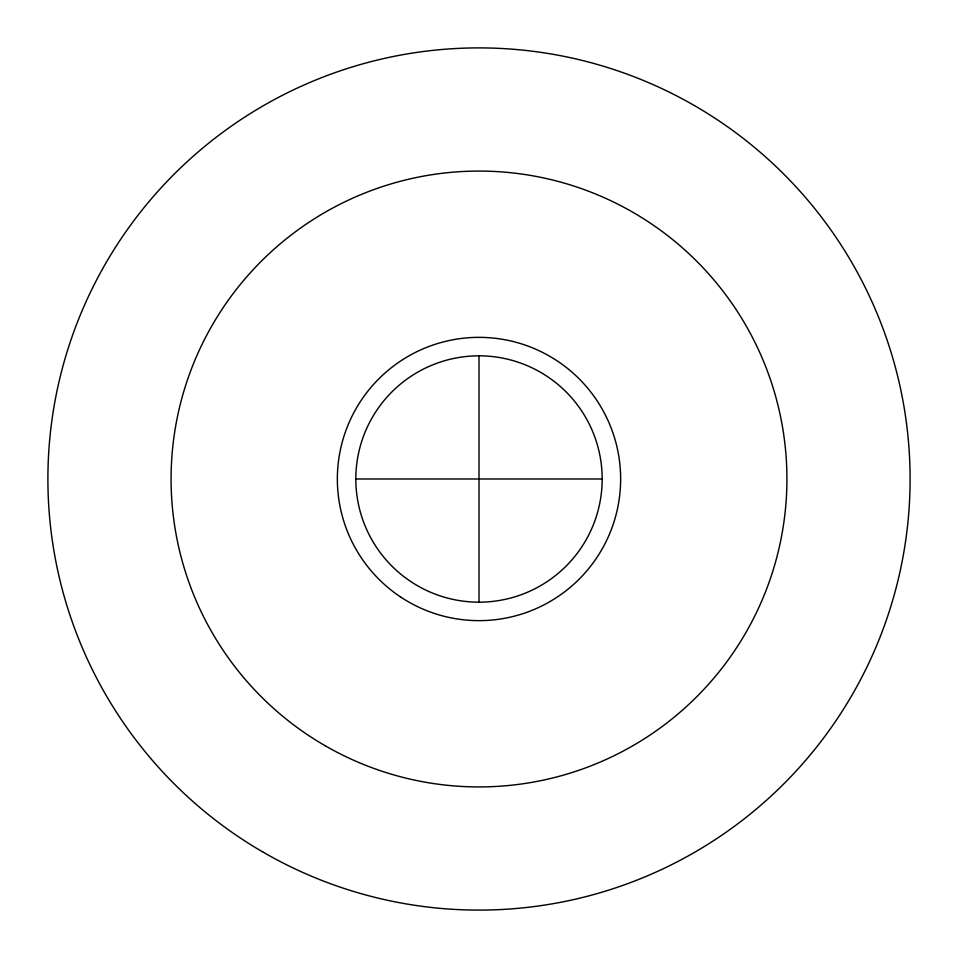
<?xml version="1.0" encoding="UTF-8"?>
<svg xmlns="http://www.w3.org/2000/svg" width="958" height="958" viewBox="0 0 958 958"><rect width="100%" height="100%" fill="white"/><g stroke="black" fill="none" stroke-linecap="round" stroke-linejoin="round"><path stroke-width="1.44" d="M355.825 479L602.175 479A123.175 123.175 0 0 0 417.413 372.327A123.175 123.175 0 0 0 417.413 585.673A123.175 123.175 0 0 0 602.175 479M479 355.825L479 602.175M263.45 852.345A431.1 431.1 0 0 0 910.1 479A431.1 431.1 0 0 0 263.45 105.655A431.1 431.1 0 0 0 263.45 852.345M325.037 745.671A307.925 307.925 0 0 0 786.925 479A307.925 307.925 0 0 0 325.037 212.329A307.925 307.925 0 0 0 325.037 745.671M400.3 596.774A141.652 141.652 0 0 0 620.341 488.269A141.652 141.652 0 0 0 416.347 351.957A141.652 141.652 0 0 0 400.3 596.774"/></g></svg>
